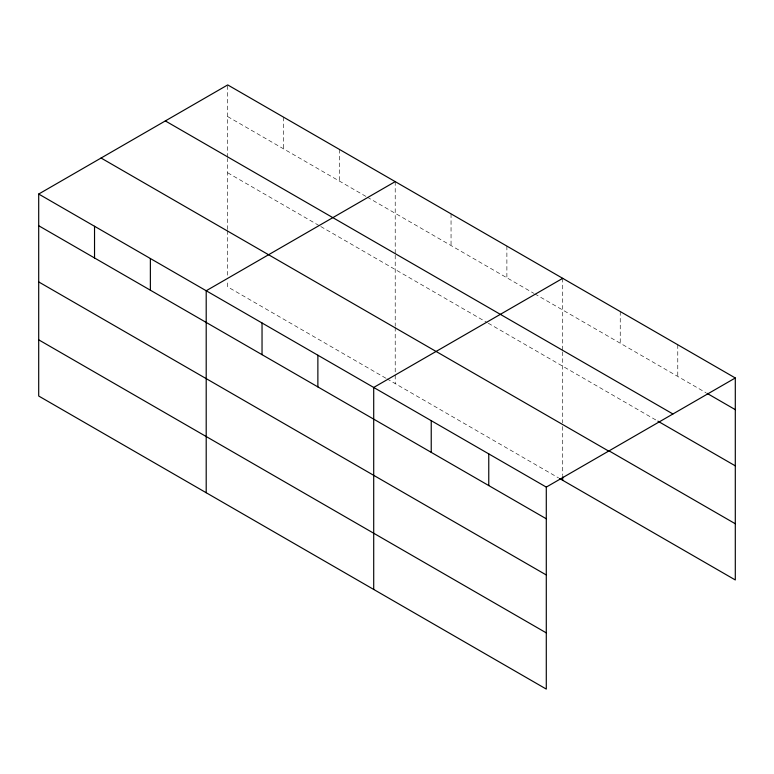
<?xml version="1.0" encoding="UTF-8"?>
<svg xmlns="http://www.w3.org/2000/svg" width="774" height="774" viewBox="0 0 774 774"><rect width="100%" height="100%" fill="white"/><g stroke="black" fill="none" stroke-linecap="round" stroke-linejoin="round"><path stroke-width="0.58" stroke-dasharray="3.87 2.9" d="M227.711 229.491L227.711 158.447M227.711 157.257L227.711 84.917M227.711 116.603L366.266 196.596M367.292 197.186L533.77 293.298M534.805 293.897L706.014 392.747M227.711 172.796L319.73 225.931M320.765 226.53L487.243 322.642M488.268 323.232L656.855 420.563M385.907 378.234L227.711 286.902L227.711 280.923M386.942 378.834L558.586 477.926M677.772 344.759L677.772 376.445M620.245 311.554L620.245 343.23M562.717 278.34L562.717 350.67M562.717 351.87L562.717 422.914M562.717 426.513L562.717 475.536M506.883 246.103L506.883 277.779M451.048 213.866L451.048 245.542M395.214 181.629L395.214 253.959M395.214 255.159L395.214 326.202M395.214 327.412L395.214 374.045M395.214 375.235L395.214 383.614M339.38 149.392L339.38 181.068M283.545 117.155L283.545 148.84M227.711 230.7L227.711 276.144"/><path stroke-width="1.16" d="M546.289 574.976L546.289 487.098L38.7 194.042L38.7 396.027L546.289 689.083L546.289 574.976L38.7 281.92M559.621 478.526L735.3 579.958L735.3 377.973L227.711 84.917L38.7 194.042M395.214 181.629L206.203 290.753L206.203 492.728M562.717 278.34L373.707 387.464L373.707 589.44M546.289 487.098L735.3 377.973M707.059 393.347L735.3 409.659M165.336 120.928L672.925 413.984M657.9 421.172L735.3 465.851M608.741 450.691L735.3 523.756M101.075 158.031L608.664 451.087M38.7 225.727L546.289 518.783M38.7 339.825L546.289 632.88M562.717 476.726L562.717 480.315M488.762 453.883L488.762 485.569M431.234 420.669L431.234 452.355M317.872 355.227L317.872 386.903M262.038 322.99L262.038 354.666M150.369 258.516L150.369 290.192M94.534 226.279L94.534 257.955"/></g></svg>
